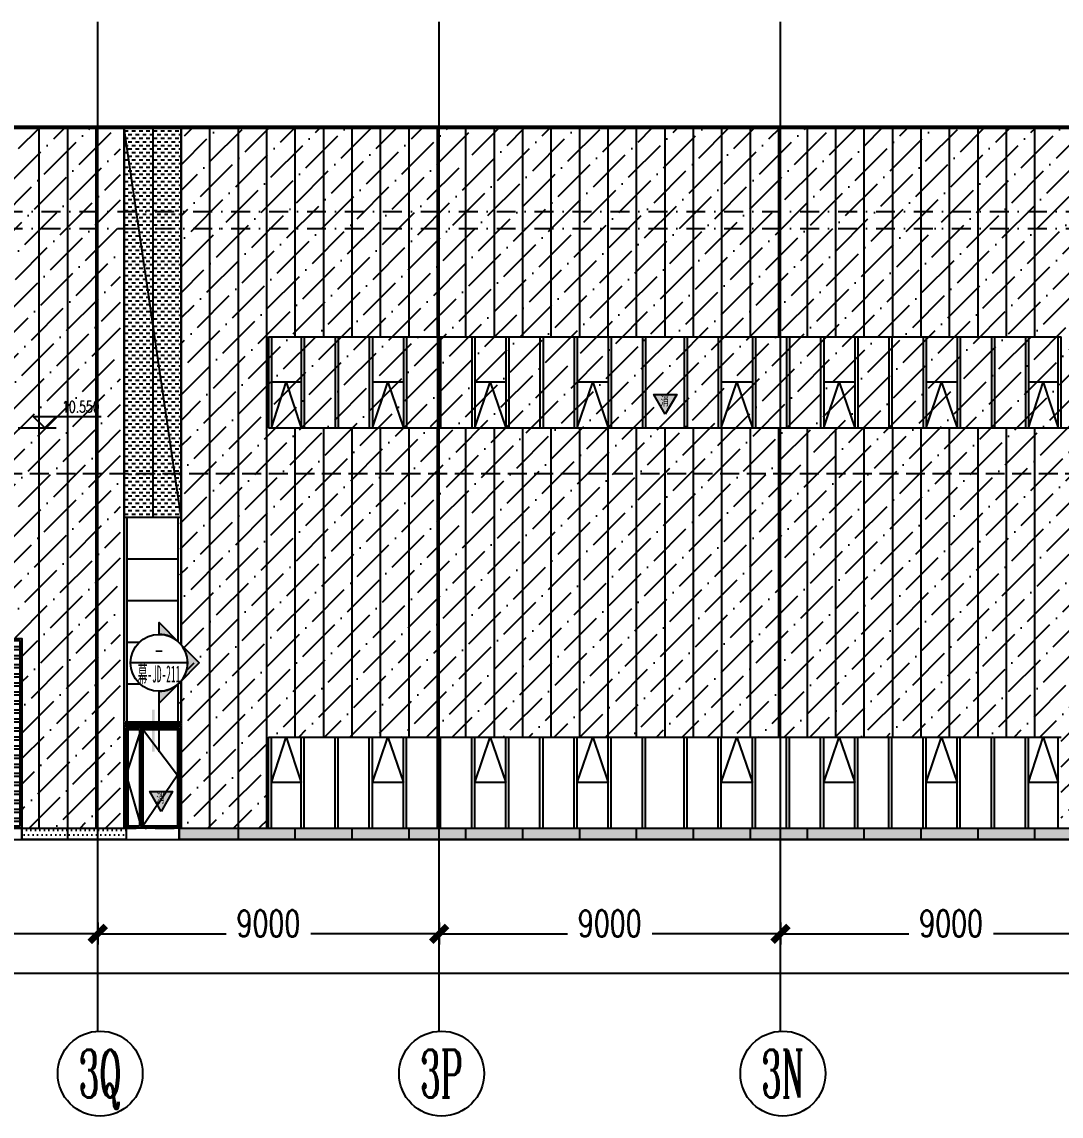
# Model space of a CAD drawing. Extents: x -2072575 to 87763, y 445513 to 805276.
# Drawn here: x -78342 to -50942, y 495627 to 524462 of the extents above; entities that cross this region are included whole.
import ezdxf
from ezdxf.enums import TextEntityAlignment as Align

# ---------------------------------------------------------------- set-up
doc = ezdxf.new("R2010")
doc.units = 0
doc.header["$LTSCALE"] = 1000
for name, pattern in [('__DASH', [0.35, 0.25, -0.1]), ('CENTER', [2, 1.25, -0.25, 0.25, -0.25]), ('DASHDOT', [1, 0.5, -0.25, 0, -0.25]), ('DOT', [0.25, 0, -0.25]), ('DOTE', [2.42, 2, -0.2, 0.02, -0.2])]:
    doc.linetypes.add(name, pattern=pattern)
doc.layers.get('Defpoints').update_dxf_attribs({"color": 210})
for name, color, linetype in [('!ZN1-填充-8', 8, 'Continuous'), ('!ZN1-文字-7', 7, 'Continuous'), ('!ZN1-标注-173', 173, 'Continuous'), ('!ZN3-玻璃幕墙-4', 4, 'Continuous'), ('!ZN4-辅助材料-1', 1, 'Continuous'), ('!ZN5-铝材断面-6', 6, 'Continuous'), ('!ZN7-索引-3', 3, 'Continuous'), ('3符号', 3, 'Continuous'), ('3铝板幕墙', 3, 'Continuous'), ('4玻璃幕墙', 4, 'Continuous'), ('A-AXIS-DOTE', 14, 'DOTE'), ('A-HATCH-2', 251, 'Continuous'), ('A-LIN-V', 9, 'Continuous'), ('A-云线', 50, 'Continuous'), ('A-门窗表显示尺寸', 160, 'Continuous'), ('AS-WALL', 40, 'Continuous'), ('DIM', 173, 'Continuous'), ('DIM_ELEV', 3, 'Continuous'), ('DOT', 8, 'DOT'), ('DOTE', 1, 'CENTER'), ('IE-填充-JYZS', 7, 'Continuous'), ('PUB_TEXT', 7, 'Continuous'), ('压型钢板', 23, 'Continuous')]:
    doc.layers.add(name, color=color, linetype=linetype)
doc.layers.add('A-WALL-HATCH', color=8, linetype='Continuous', lineweight=13)
doc.layers.add('A-加建区域', color=47, linetype='Continuous', plot=False)
doc.styles.add('_TCH_AXIS', font='COMPLEX', dxfattribs={"bigfont": 'GBCBIG'})
doc.styles.add('_TCH_DIM', font='SIMPLEX', dxfattribs={"bigfont": 'GBCBIG'})
doc.styles.add('A-STANDARD', font='SIMPLEX', dxfattribs={"bigfont": 'GBCBIG'})
doc.styles.add('DHTEXT-1', font='romans.shx', dxfattribs={"width": 0.7, "bigfont": 'chinese.shx'})
doc.styles.add('中南符号', font='simhei.ttf')
doc.styles.add('样式 1', font='romans.shx', dxfattribs={"width": 0.7, "bigfont": 'chinese.shx'})
doc.dimstyles.new('ZN280', dxfattribs={"dimscale": 280, "dimtxt": 2.5, "dimasz": 1.5, "dimexe": 1, "dimexo": 2, "dimgap": 0.9, "dimtad": 1, "dimdec": 0, "dimdsep": 46, "dimtxsty": 'DHTEXT-1', "dimblk": 'ARCHTICK', "dimcen": 2.5, "dimclrd": 173, "dimclre": 173, "dimclrt": 7, "dimazin": 2, "dimtfac": 1, "dimtdec": 0, "dimtix": 1, "dimtmove": 2, "dimatfit": 3, "dimfxl": 0, "dimarcsym": 0})
pattern_1 = [(45, (119669.48, -503214.68), (252.5697, 926.0889), [1190.625, -238.125, 0, -238.125])]

# ---------------------------------------------------------------- blocks, each defined once
blk = doc.blocks.new('消防救援口标识')
blk.add_wipeout([(0, 0), (-150, 260), (150, 260)]).dxf.layer = '!ZN1-标注-173'
at = {"layer": '!ZN1-填充-8'}
h = blk.add_hatch(color=252, dxfattribs=at)
h.dxf.hatch_style = 1
h.paths.add_polyline_path([(0, 0), (-150, 260), (150, 260)])
at = {"layer": '!ZN1-标注-173'}
blk.add_lwpolyline([(0, 0), (-150, 260), (150, 260)], close=True, dxfattribs=at)
at = {"layer": '!ZN1-文字-7', "ltscale": 1.5, "style": '样式 1', "width": 0.7}
blk.add_text('消', height=120, dxfattribs=at).set_placement((-62, 164), align=Align.MIDDLE_LEFT)
blk = doc.blocks.new('w4243')
at = {"layer": '!ZN4-辅助材料-1', "xscale": 2, "yscale": 2, "zscale": 2}
blk.add_blockref('消防救援口标识', (-1646421, 506714), dxfattribs=at)
blk = doc.blocks.new('WM1328')
at = {"layer": '4玻璃幕墙'}
for p, q in [((-1822540, 519937), (-1821040, 519937)), ((-1822540, 517237), (-1822540, 519937)), ((-1821040, 519937), (-1821040, 517237)), ((-1822490, 517237), (-1822490, 519887)), ((-1822490, 519887), (-1822090, 519887)), ((-1822440, 517287), (-1822440, 519837)), ((-1822440, 519837), (-1822140, 519837)), ((-1822140, 519837), (-1822140, 517287)), ((-1822090, 517237), (-1822090, 519887)), ((-1822090, 519887), (-1821090, 519887)), ((-1822040, 517287), (-1822040, 519837)), ((-1822040, 519837), (-1821140, 519837)), ((-1821090, 519887), (-1821090, 517237)), ((-1821040, 517237), (-1822540, 517237)), ((-1822140, 517287), (-1822440, 517287)), ((-1821140, 517287), (-1822040, 517287))]:
    blk.add_line(p, q, dxfattribs=at)
blk.add_lwpolyline([(-1822090, 519887), (-1822490, 518640), (-1822090, 517237)], dxfattribs=at)
at = {"layer": 'A-WALL-HATCH'}
blk.add_blockref('w4243', (-175149, 10966), dxfattribs=at)
at = {"layer": '4玻璃幕墙'}
blk.add_line((-1821140, 519837), (-1821140, 517287), dxfattribs=at)
blk.add_lwpolyline([(-1822090, 519887), (-1821140, 518630), (-1822090, 517237)], dxfattribs=at)
blk = doc.blocks.new('JLM5050')
at = {"layer": 'A-HATCH-2'}
h = blk.add_hatch(dxfattribs=at)
h.set_pattern_fill('ANSI32', color=256, scale=50, angle=45)
h.set_pattern_definition([(180, (0, 0), (-1e-14, -238.125), []), (180, (-79.38, 79.38), (-1e-14, -238.125), [])])
h.paths.add_polyline_path([(-1643430, 522187), (-1638530, 522187), (-1638530, 517287), (-1643430, 517287)])
at = {"layer": 'A-AXIS-DOTE', "linetype": '__DASH', "ltscale": 2}
blk.add_line((-1640980, 517237), (-1640980, 522237), dxfattribs=at)
at = {"layer": 'A-LIN-V'}
blk.add_lwpolyline([(-1643480, 522237), (-1638480, 522237), (-1638480, 517237), (-1643480, 517237)], close=True, dxfattribs=at)
at = {"layer": 'A-门窗表显示尺寸'}
blk.add_lwpolyline([(-1643430, 522187), (-1638530, 522187), (-1638530, 517287), (-1643430, 517287)], close=True, dxfattribs=at)
at = {"layer": 'A-门窗表显示尺寸', "color": 3, "style": 'A-STANDARD', "width": 0.705882}
blk.add_text('JLM5050', height=59.5, dxfattribs=at).set_placement((-1643230, 517317))
blk = doc.blocks.new('_ArchTick')
at = {"color": 0, "linetype": 'ByBlock', "const_width": 0.4}
blk.add_lwpolyline([(-0.5, -0.5), (0.5, 0.5)], dxfattribs=at)
blk = doc.blocks.new('*D1073')
at = {"layer": 'Defpoints', "color": 0, "ltscale": 2800, "transparency": 16777216}
for p in [(0, -1926), (184000, -1926), (184000, -3824)]:
    blk.add_point(p, dxfattribs=at)
at = {"layer": 'DIM', "color": 173, "linetype": 'ByBlock', "lineweight": -2, "ltscale": 2800, "transparency": 16777216}
for p, q in [((0, -2486), (0, -4104)), ((184000, -2486), (184000, -4104)), ((0, -3824), (90403, -3824)), ((184000, -3824), (93497, -3824))]:
    blk.add_line(p, q, dxfattribs=at)
at = {"layer": 'DIM', "color": 173, "lineweight": -2, "ltscale": 2800, "transparency": 16777216, "xscale": 420, "yscale": 420, "zscale": 420, "rotation": 180}
blk.add_blockref('_ArchTick', (0, -3824), dxfattribs=at)
at = {"layer": 'DIM', "color": 173, "lineweight": -2, "ltscale": 2800, "transparency": 16777216, "xscale": 420, "yscale": 420, "zscale": 420}
blk.add_blockref('_ArchTick', (184000, -3824), dxfattribs=at)
at = {"layer": 'DIM', "color": 7, "ltscale": 2800, "transparency": 16777216, "insert": (91950, -3549), "char_height": 700, "attachment_point": 5, "style": 'DHTEXT-1'}
blk.add_mtext('184000', dxfattribs=at)
blk = doc.blocks.new('*D1084')
at = {"layer": 'Defpoints', "color": 0, "ltscale": 2800, "transparency": 16777216}
for p in [(49000, -1926), (58000, -1926), (58000, -2784)]:
    blk.add_point(p, dxfattribs=at)
at = {"layer": 'DIM', "color": 173, "linetype": 'ByBlock', "lineweight": -2, "ltscale": 2800, "transparency": 16777216}
for p, q in [((49000, -2486), (49000, -3064)), ((58000, -2486), (58000, -3064)), ((49000, -2784), (52385, -2784)), ((58000, -2784), (54615, -2784))]:
    blk.add_line(p, q, dxfattribs=at)
at = {"layer": 'DIM', "color": 173, "lineweight": -2, "ltscale": 2800, "transparency": 16777216, "xscale": 420, "yscale": 420, "zscale": 420, "rotation": 180}
blk.add_blockref('_ArchTick', (49000, -2784), dxfattribs=at)
at = {"layer": 'DIM', "color": 173, "lineweight": -2, "ltscale": 2800, "transparency": 16777216, "xscale": 420, "yscale": 420, "zscale": 420}
blk.add_blockref('_ArchTick', (58000, -2784), dxfattribs=at)
at = {"layer": 'DIM', "color": 7, "ltscale": 2800, "transparency": 16777216, "insert": (53500, -2509), "char_height": 700, "attachment_point": 5, "style": 'DHTEXT-1'}
blk.add_mtext('9000', dxfattribs=at)
blk = doc.blocks.new('*D1085')
at = {"layer": 'Defpoints', "color": 0, "ltscale": 2800, "transparency": 16777216}
for p in [(58000, -1926), (67000, -1926), (67000, -2784)]:
    blk.add_point(p, dxfattribs=at)
at = {"layer": 'DIM', "color": 173, "linetype": 'ByBlock', "lineweight": -2, "ltscale": 2800, "transparency": 16777216}
for p, q in [((58000, -2486), (58000, -3064)), ((67000, -2486), (67000, -3064)), ((58000, -2784), (61385, -2784)), ((67000, -2784), (63615, -2784))]:
    blk.add_line(p, q, dxfattribs=at)
at = {"layer": 'DIM', "color": 173, "lineweight": -2, "ltscale": 2800, "transparency": 16777216, "xscale": 420, "yscale": 420, "zscale": 420, "rotation": 180}
blk.add_blockref('_ArchTick', (58000, -2784), dxfattribs=at)
at = {"layer": 'DIM', "color": 173, "lineweight": -2, "ltscale": 2800, "transparency": 16777216, "xscale": 420, "yscale": 420, "zscale": 420}
blk.add_blockref('_ArchTick', (67000, -2784), dxfattribs=at)
at = {"layer": 'DIM', "color": 7, "ltscale": 2800, "transparency": 16777216, "insert": (62500, -2509), "char_height": 700, "attachment_point": 5, "style": 'DHTEXT-1'}
blk.add_mtext('9000', dxfattribs=at)
blk = doc.blocks.new('*D1086')
at = {"layer": 'Defpoints', "color": 0, "ltscale": 2800, "transparency": 16777216}
for p in [(67000, -1926), (76000, -1926), (76000, -2784)]:
    blk.add_point(p, dxfattribs=at)
at = {"layer": 'DIM', "color": 173, "linetype": 'ByBlock', "lineweight": -2, "ltscale": 2800, "transparency": 16777216}
for p, q in [((67000, -2486), (67000, -3064)), ((76000, -2486), (76000, -3064)), ((67000, -2784), (70385, -2784)), ((76000, -2784), (72615, -2784))]:
    blk.add_line(p, q, dxfattribs=at)
at = {"layer": 'DIM', "color": 173, "lineweight": -2, "ltscale": 2800, "transparency": 16777216, "xscale": 420, "yscale": 420, "zscale": 420, "rotation": 180}
blk.add_blockref('_ArchTick', (67000, -2784), dxfattribs=at)
at = {"layer": 'DIM', "color": 173, "lineweight": -2, "ltscale": 2800, "transparency": 16777216, "xscale": 420, "yscale": 420, "zscale": 420}
blk.add_blockref('_ArchTick', (76000, -2784), dxfattribs=at)
at = {"layer": 'DIM', "color": 7, "ltscale": 2800, "transparency": 16777216, "insert": (71500, -2509), "char_height": 700, "attachment_point": 5, "style": 'DHTEXT-1'}
blk.add_mtext('9000', dxfattribs=at)
blk = doc.blocks.new('*D1087')
at = {"layer": 'Defpoints', "color": 0, "ltscale": 2800, "transparency": 16777216}
for p in [(76000, -1926), (85000, -1926), (85000, -2784)]:
    blk.add_point(p, dxfattribs=at)
at = {"layer": 'DIM', "color": 173, "linetype": 'ByBlock', "lineweight": -2, "ltscale": 2800, "transparency": 16777216}
for p, q in [((76000, -2486), (76000, -3064)), ((85000, -2486), (85000, -3064)), ((76000, -2784), (79385, -2784)), ((85000, -2784), (81615, -2784))]:
    blk.add_line(p, q, dxfattribs=at)
at = {"layer": 'DIM', "color": 173, "lineweight": -2, "ltscale": 2800, "transparency": 16777216, "xscale": 420, "yscale": 420, "zscale": 420, "rotation": 180}
blk.add_blockref('_ArchTick', (76000, -2784), dxfattribs=at)
at = {"layer": 'DIM', "color": 173, "lineweight": -2, "ltscale": 2800, "transparency": 16777216, "xscale": 420, "yscale": 420, "zscale": 420}
blk.add_blockref('_ArchTick', (85000, -2784), dxfattribs=at)
at = {"layer": 'DIM', "color": 7, "ltscale": 2800, "transparency": 16777216, "insert": (80500, -2509), "char_height": 700, "attachment_point": 5, "style": 'DHTEXT-1'}
blk.add_mtext('9000', dxfattribs=at)
blk = doc.blocks.new('卓越-轴号')
blk.add_circle((0, 0), 4)
at = {"color": 0, "style": '_TCH_AXIS', "width": 1.041667, "flags": 8}
blk.add_attdef('A', text='', height=4.48, dxfattribs=at).set_placement((-2, -2.24), (2, -2.24), align=Align.FIT)
blk = doc.blocks.new('*U92')
at = {"layer": '!ZN3-玻璃幕墙-4', "color": 7, "ltscale": 10}
blk.add_lwpolyline([(0, 0), (390, 1200), (780, 0)], dxfattribs=at)
blk = doc.blocks.new('*U89')
at = {"layer": '!ZN3-玻璃幕墙-4', "color": 7, "ltscale": 10}
blk.add_lwpolyline([(0, 0), (410, 1200), (820, 0)], dxfattribs=at)
blk = doc.blocks.new('*U104')
at = {"layer": '!ZN3-玻璃幕墙-4', "color": 7, "ltscale": 10}
blk.add_lwpolyline([(0, 0), (390, 1200), (780, 0)], dxfattribs=at)
blk = doc.blocks.new('20250919091023')
at = {"layer": '!ZN1-填充-8'}
h = blk.add_hatch(dxfattribs=at)
h.set_pattern_fill('ANSI36', color=256, scale=300, style=0)
h.set_pattern_definition(pattern_1)
h.paths.add_polyline_path([(33200, 18450), (58600, 18450), (58600, 0), (56000, 0), (56000, 5000), (51000, 5000), (51000, 0), (50700, 0), (35500, 0), (48700, 0), (48700, 2400), (35500, 2400), (35500, 0), (31689, 0), (31700, 0), (33200, 0)])
blk = doc.blocks.new('20250919091046')
at = {"layer": '!ZN1-填充-8'}
h = blk.add_hatch(dxfattribs=at)
h.set_pattern_fill('ANSI36', color=256, scale=300, style=0)
h.set_pattern_definition(pattern_1)
h.paths.add_polyline_path([(60150, 0), (60150, -27), (60150, 0), (83389, 0), (83400, 0), (62500, 0), (62500, 2400), (83400, 2400), (83400, 0), (87189, 0), (87200, 0), (85700, 0), (85600, 18450), (60200, 18458)])
blk = doc.blocks.new('20250924150415')
at = {"ltscale": 10}
blk.add_wipeout([(0, 0), (0, 120), (1500, 120), (1500, 0)], dxfattribs=at).dxf.layer = '3铝板幕墙'
at = {"layer": '!ZN1-填充-8'}
h = blk.add_hatch(dxfattribs=at)
h.set_pattern_fill('DOTS', color=141, scale=20, style=0)
h.set_pattern_definition([(0, (1780047.875, -510492.864), (15.875, 31.75), [0, -31.75])])
h.paths.add_polyline_path([(0, 120), (1500, 120), (1500, 0), (0, 0)])
blk = doc.blocks.new('*U153')
blk.add_trace([(0, 1.25), (0, 0.75), (7.38, 1.25), (7.38, 0.75)])
blk = doc.blocks.new('*U152')
at = {"linetype": 'Continuous'}
blk.add_wipeout([(0.09, -5), (0.46, -4.98), (0.83, -4.94), (1.19, -4.86), (1.55, -4.76), (1.89, -4.63), (2.23, -4.48), (2.55, -4.3), (2.87, -4.1), (3.16, -3.88), (3.44, -3.64), (3.7, -3.37), (3.94, -3.09), (4.15, -2.79), (4.35, -2.48), (4.52, -2.15), (4.67, -1.81), (4.79, -1.46), (4.88, -1.1), (4.95, -0.74), (4.99, -0.37), (5, 0), (4.99, 0.37), (4.95, 0.74), (4.88, 1.1), (4.79, 1.46), (4.67, 1.81), (4.52, 2.15), (4.35, 2.48), (4.15, 2.79), (3.94, 3.09), (3.7, 3.37), (3.44, 3.64), (3.16, 3.88), (2.87, 4.1), (2.55, 4.3), (2.23, 4.48), (1.89, 4.63), (1.55, 4.76), (1.19, 4.86), (0.83, 4.94), (0.46, 4.98), (0.09, 5), (-0.28, 5), (-0.65, 4.96), (-1.01, 4.9), (-1.37, 4.81), (-1.72, 4.7), (-2.07, 4.56), (-2.4, 4.42), (-2.72, 4.21), (-3.02, 3.99), (-3.31, 3.76), (-3.57, 3.51), (-3.82, 3.23), (-4.05, 2.94), (-4.26, 2.64), (-4.44, 2.31), (-4.6, 1.98), (-4.73, 1.63), (-4.84, 1.28), (-4.92, 0.92), (-4.98, 0.55), (-5, 0.18), (-5, -0.18), (-4.98, -0.55), (-4.92, -0.92), (-4.84, -1.28), (-4.73, -1.63), (-4.6, -1.98), (-4.44, -2.31), (-4.26, -2.64), (-4.05, -2.94), (-3.82, -3.23), (-3.57, -3.51), (-3.31, -3.76), (-3.02, -3.99), (-2.72, -4.21), (-2.4, -4.4), (-2.07, -4.56), (-1.72, -4.7), (-1.37, -4.81), (-1.01, -4.9), (-0.65, -4.96), (-0.28, -5)], dxfattribs=at)
h = blk.add_hatch(color=256)
h.paths.add_polyline_path([(-3.54, -3.54), (-7.07, 0), (-5, 0, 0.198912)])
h.paths.add_polyline_path([(3.54, -3.54), (0, -7.07), (-3.54, -3.54, 0.414214)])
h.paths.add_polyline_path([(5, 0), (7.07, 0), (3.54, -3.54, 0.198912)])
for points in [[(-7.07, 0), (-5, 0, 0.198912), (-3.54, -3.54), (-7.07, 0)], [(5, 0), (7.07, 0), (3.54, -3.54, 0.198912), (5, 0)], [(-3.54, -3.54, 0.414214), (3.54, -3.54), (0, -7.07), (-3.54, -3.54, 0.414214)]]:
    blk.add_lwpolyline(points, format="xyb", close=True)
at = {"ltscale": 10}
blk.add_circle((0, 0), 5, dxfattribs=at)
blk = doc.blocks.new('Zsymbol-CutIndexes_3')
at = {"linetype": 'Continuous'}
blk.add_line((5.01, 0), (-5.01, 0), dxfattribs=at)
at = {"color": 0, "style": '中南符号'}
blk.add_attdef('视图', text='', height=3, dxfattribs=at).set_placement((0, 0), align=Align.BOTTOM_CENTER)
at = {"color": 0, "style": '中南符号', "width": 0.692568}
blk.add_attdef('图号', text='', height=3, dxfattribs=at).set_placement((-3.74, -3.44), (3.73, -3.44), align=Align.FIT)
blk = doc.blocks.new('20250821140411')
at = {"layer": 'DOT', "linetype": 'DASHDOT'}
for p, q in [((-7489.1, 18500), (190989.5, 18500)), ((-7489.1, 16250), (190989.5, 16250)), ((-7489.1, 15800), (190989.5, 15800)), ((-7489.1, 0), (190989.5, 0))]:
    blk.add_line(p, q, dxfattribs=at)
at = {"layer": 'DOTE', "ltscale": 280}
for p, q in [((58000, -5350), (58000, 21247.6)), ((67000, -5350), (67000, 21247.6)), ((76000, -5350), (76000, 21247.6))]:
    blk.add_line(p, q, dxfattribs=at)
at = {"layer": '3符号', "color": 7}
ref = blk.add_blockref('卓越-轴号', (58064.3, -6468.2), dxfattribs=dict(at, xscale=280, yscale=280, zscale=280))
ref.add_attrib('A', '3Q', dxfattribs={"layer": '0', "color": 0, "height": 1254.4, "style": '_TCH_AXIS', "width": 0.535714}).set_placement((57504.3, -7095.4), (58624.3, -7095.4), align=Align.FIT)
ref = blk.add_blockref('卓越-轴号', (67064.3, -6468.2), dxfattribs=dict(at, xscale=280, yscale=280, zscale=280))
ref.add_attrib('A', '3P', dxfattribs={"layer": '0', "color": 0, "height": 1254.4, "style": '_TCH_AXIS', "width": 0.520833}).set_placement((66504.3, -7095.4), (67624.3, -7095.4), align=Align.FIT)
ref = blk.add_blockref('卓越-轴号', (76064.3, -6468.2), dxfattribs=dict(at, xscale=280, yscale=280, zscale=280))
ref.add_attrib('A', '3N', dxfattribs={"layer": '0', "color": 0, "height": 1254.4, "style": '_TCH_AXIS', "width": 0.493421}).set_placement((75504.3, -7095.4), (76624.3, -7095.4), align=Align.FIT)
at = {"layer": 'A-LIN-V'}
blk.add_blockref('JLM5050', (1694480.2, -517237.5), dxfattribs=at)
at = {"layer": 'DIM', "ltscale": 2800}
for base, p1, p2, picture, middle in [((184000, -3824.1), (0, -1926.1), (184000, -1926.1), '*D1073', (91950, -3549.1)), ((58000, -2784.1), (49000, -1926.1), (58000, -1926.1), '*D1084', (53500, -2509.1)), ((67000, -2784.1), (58000, -1926.1), (67000, -1926.1), '*D1085', (62500, -2509.1)), ((76000, -2784.1), (67000, -1926.1), (76000, -1926.1), '*D1086', (71500, -2509.1)), ((85000, -2784.1), (76000, -1926.1), (85000, -1926.1), '*D1087', (80500, -2509.1))]:
    dim = blk.add_linear_dim(base=base, p1=p1, p2=p2, angle=0, dimstyle='ZN280', dxfattribs=at)
    dim.commit()
    dim.dimension.update_dxf_attribs({"geometry": picture, "text_midpoint": middle, "dimtype": 129})

msp = doc.modelspace()

# ---------------------------------------------------------------- hatches: boundary and pattern name
at = {"layer": '!ZN1-填充-8'}
h = msp.add_hatch(dxfattribs=at)
h.set_pattern_fill('DOTS', color=141, scale=75, style=0)
h.paths.add_polyline_path([(-78341.8, 503214.7), (-75591.8, 503214.7), (-75591.8, 502914.7), (-78341.8, 502914.7)])
h = msp.add_hatch(dxfattribs=at)
h.set_pattern_fill('DOTS', color=141, scale=75, style=0)
h.paths.add_polyline_path([(-74191.8, 503214.7), (-29841.8, 503214.7), (-29841.8, 502914.7), (-74191.8, 502914.7)])
at = {"layer": 'IE-填充-JYZS', "ltscale": 10}
h = msp.add_hatch(dxfattribs=at)
h.set_pattern_fill('DOTS', color=141, scale=10)
h.set_pattern_definition([(0, (-135241.771, 521664.675), (7.9375, 15.875), [0, -15.875])])
h.paths.add_polyline_path([(-135241.8, 521714.7), (50458.2, 521714.7), (50458.2, 521664.7), (-135241.8, 521664.7)])
h = msp.add_hatch(dxfattribs=at)
h.set_pattern_fill('DASH', color=253, scale=100)
h.set_pattern_definition([(0, (-14672.3, 0), (95.25, 95.25), [95.25, -95.25])])
h.paths.add_polyline_path([(-75641.8, 511414.7), (-74141.8, 511414.7), (-74141.8, 521664.7), (-75641.8, 521664.7)])

# ---------------------------------------------------------------- linework, layer by layer
at = {"layer": '3铝板幕墙', "ltscale": 1000}
for p, q in [((-77141.8, 521714.7), (-77141.8, 521664.7)), ((-75641.8, 521714.7), (-75641.8, 521664.7)), ((-74141.8, 521714.7), (-74141.8, 521664.7)), ((-72641.8, 521714.7), (-72641.8, 521664.7)), ((-71141.8, 521714.7), (-71141.8, 521664.7)), ((-69641.8, 521714.7), (-69641.8, 521664.7)), ((-68141.8, 521714.7), (-68141.8, 521664.7)), ((-66641.8, 521714.7), (-66641.8, 521664.7)), ((-65141.8, 521714.7), (-65141.8, 521664.7)), ((-63641.8, 521714.7), (-63641.8, 521664.7)), ((-62141.8, 521714.7), (-62141.8, 521664.7)), ((-60641.8, 521714.7), (-60641.8, 521664.7)), ((-59141.8, 521714.7), (-59141.8, 521664.7)), ((-57641.8, 521714.7), (-57641.8, 521664.7)), ((-56141.8, 521714.7), (-56141.8, 521664.7)), ((-54641.8, 521714.7), (-54641.8, 521664.7)), ((-53141.8, 521714.7), (-53141.8, 521664.7)), ((-51641.8, 521714.7), (-51641.8, 521664.7)), ((-77141.8, 503214.7), (-77141.8, 502914.7)), ((-72641.8, 503214.7), (-72641.8, 502914.7)), ((-71141.8, 503214.7), (-71141.8, 502914.7)), ((-69641.8, 503214.7), (-69641.8, 502914.7)), ((-68141.8, 503214.7), (-68141.8, 502914.7)), ((-66641.8, 503214.7), (-66641.8, 502914.7)), ((-65141.8, 503214.7), (-65141.8, 502914.7)), ((-63641.8, 503214.7), (-63641.8, 502914.7)), ((-62141.8, 503214.7), (-62141.8, 502914.7)), ((-60641.8, 503214.7), (-60641.8, 502914.7)), ((-59141.8, 503214.7), (-59141.8, 502914.7)), ((-57641.8, 503214.7), (-57641.8, 502914.7)), ((-56141.8, 503214.7), (-56141.8, 502914.7)), ((-54641.8, 503214.7), (-54641.8, 502914.7)), ((-53141.8, 503214.7), (-53141.8, 502914.7)), ((-51641.8, 503214.7), (-51641.8, 502914.7))]:
    msp.add_line(p, q, dxfattribs=at)
msp.add_lwpolyline([(-135241.8, 521714.7), (50458.2, 521714.7), (50458.2, 521664.7), (-135241.8, 521664.7)], close=True, dxfattribs=at)
at = {"layer": '4玻璃幕墙', "ltscale": 10}
for p, q in [((-71841.8, 516164.7), (-71841.8, 513764.7)), ((-71841.8, 516164.7), (-50941.8, 516164.7)), ((-71761.8, 516164.7), (-71761.8, 513764.7)), ((-70981.8, 516164.7), (-70981.8, 513764.7)), ((-70901.8, 516164.7), (-70901.8, 513764.7)), ((-70081.8, 516164.7), (-70081.8, 513764.7)), ((-70001.8, 516164.7), (-70001.8, 513764.7)), ((-69181.8, 516164.7), (-69181.8, 513764.7)), ((-69101.8, 516164.7), (-69101.8, 513764.7)), ((-68281.8, 516164.7), (-68281.8, 513764.7)), ((-68201.8, 516164.7), (-68201.8, 513764.7)), ((-67381.8, 516164.7), (-67381.8, 513764.7)), ((-67301.8, 516164.7), (-67301.8, 513764.7)), ((-66481.8, 516164.7), (-66481.8, 513764.7)), ((-66401.8, 516164.7), (-66401.8, 513764.7)), ((-65581.8, 516164.7), (-65581.8, 513764.7)), ((-65501.8, 516164.7), (-65501.8, 513764.7)), ((-64681.8, 516164.7), (-64681.8, 513764.7)), ((-64601.8, 516164.7), (-64601.8, 513764.7)), ((-63781.8, 516164.7), (-63781.8, 513764.7)), ((-63701.8, 516164.7), (-63701.8, 513764.7)), ((-62881.8, 516164.7), (-62881.8, 513764.7)), ((-62801.8, 516164.7), (-62801.8, 513764.7)), ((-61981.8, 516164.7), (-61981.8, 513764.7)), ((-61901.8, 516164.7), (-61901.8, 513764.7)), ((-60881.8, 516164.7), (-60881.8, 513764.7)), ((-60801.8, 516164.7), (-60801.8, 513764.7)), ((-59981.8, 516164.7), (-59981.8, 513764.7)), ((-59901.8, 516164.7), (-59901.8, 513764.7)), ((-59081.8, 516164.7), (-59081.8, 513764.7)), ((-59001.8, 516164.7), (-59001.8, 513764.7)), ((-58181.8, 516164.7), (-58181.8, 513764.7)), ((-58101.8, 516164.7), (-58101.8, 513764.7)), ((-57281.8, 516164.7), (-57281.8, 513764.7)), ((-57201.8, 516164.7), (-57201.8, 513764.7)), ((-56381.8, 516164.7), (-56381.8, 513764.7)), ((-56301.8, 516164.7), (-56301.8, 513764.7)), ((-55481.8, 516164.7), (-55481.8, 513764.7)), ((-55401.8, 516164.7), (-55401.8, 513764.7)), ((-54581.8, 516164.7), (-54581.8, 513764.7)), ((-54501.8, 516164.7), (-54501.8, 513764.7)), ((-53681.8, 516164.7), (-53681.8, 513764.7)), ((-53601.8, 516164.7), (-53601.8, 513764.7)), ((-52781.8, 516164.7), (-52781.8, 513764.7)), ((-52701.8, 516164.7), (-52701.8, 513764.7)), ((-51881.8, 516164.7), (-51881.8, 513764.7)), ((-51801.8, 516164.7), (-51801.8, 513764.7)), ((-51021.8, 513764.7), (-51021.8, 516164.7)), ((-50941.8, 513764.7), (-50941.8, 516164.7)), ((-70981.8, 514964.7), (-71761.8, 514964.7)), ((-68281.8, 514964.7), (-69101.8, 514964.7)), ((-65581.8, 514964.7), (-66401.8, 514964.7)), ((-62881.8, 514964.7), (-63701.8, 514964.7)), ((-59081.8, 514964.7), (-59901.8, 514964.7)), ((-56381.8, 514964.7), (-57201.8, 514964.7)), ((-53681.8, 514964.7), (-54501.8, 514964.7)), ((-51021.8, 514964.7), (-51801.8, 514964.7)), ((-71841.8, 513764.7), (-50941.8, 513764.7))]:
    msp.add_line(p, q, dxfattribs=at)
at = {"layer": '4玻璃幕墙', "ltscale": 1.5}
for p, q in [((-75641.8, 511414.7), (-74141.8, 511414.7)), ((-75561.8, 510314.7), (-74221.8, 510314.7)), ((-75561.8, 509214.7), (-74221.8, 509214.7)), ((-75561.8, 508114.7), (-74221.8, 508114.7)), ((-75561.8, 507014.7), (-74221.8, 507014.7)), ((-71841.8, 503214.7), (-71841.8, 505614.7)), ((-71841.8, 505614.7), (-50941.8, 505614.7)), ((-71761.8, 503214.7), (-71761.8, 505614.7)), ((-70981.8, 503214.7), (-70981.8, 505614.7)), ((-70901.8, 503214.7), (-70901.8, 505614.7)), ((-70081.8, 503214.7), (-70081.8, 505614.7)), ((-70001.8, 503214.7), (-70001.8, 505614.7)), ((-69181.8, 503214.7), (-69181.8, 505614.7)), ((-69101.8, 503214.7), (-69101.8, 505614.7)), ((-68281.8, 503214.7), (-68281.8, 505614.7)), ((-68201.8, 503214.7), (-68201.8, 505614.7)), ((-67381.8, 503214.7), (-67381.8, 505614.7)), ((-67301.8, 503214.7), (-67301.8, 505614.7)), ((-66481.8, 503214.7), (-66481.8, 505614.7)), ((-66401.8, 503214.7), (-66401.8, 505614.7)), ((-65581.8, 503214.7), (-65581.8, 505614.7)), ((-65501.8, 503214.7), (-65501.8, 505614.7)), ((-64681.8, 503214.7), (-64681.8, 505614.7)), ((-64601.8, 503214.7), (-64601.8, 505614.7)), ((-63781.8, 503214.7), (-63781.8, 505614.7)), ((-63701.8, 503214.7), (-63701.8, 505614.7)), ((-62881.8, 503214.7), (-62881.8, 505614.7)), ((-62801.8, 503214.7), (-62801.8, 505614.7)), ((-61981.8, 503214.7), (-61981.8, 505614.7)), ((-61901.8, 503214.7), (-61901.8, 505614.7)), ((-60881.8, 503214.7), (-60881.8, 505614.7)), ((-60801.8, 503214.7), (-60801.8, 505614.7)), ((-59981.8, 503214.7), (-59981.8, 505614.7)), ((-59901.8, 503214.7), (-59901.8, 505614.7)), ((-59081.8, 503214.7), (-59081.8, 505614.7)), ((-59001.8, 503214.7), (-59001.8, 505614.7)), ((-58181.8, 503214.7), (-58181.8, 505614.7)), ((-58101.8, 503214.7), (-58101.8, 505614.7)), ((-57281.8, 503214.7), (-57281.8, 505614.7)), ((-57201.8, 503214.7), (-57201.8, 505614.7)), ((-56381.8, 503214.7), (-56381.8, 505614.7)), ((-56301.8, 503214.7), (-56301.8, 505614.7)), ((-55481.8, 503214.7), (-55481.8, 505614.7)), ((-55401.8, 503214.7), (-55401.8, 505614.7)), ((-54581.8, 503214.7), (-54581.8, 505614.7)), ((-54501.8, 503214.7), (-54501.8, 505614.7)), ((-53681.8, 503214.7), (-53681.8, 505614.7)), ((-53601.8, 503214.7), (-53601.8, 505614.7)), ((-52781.8, 503214.7), (-52781.8, 505614.7)), ((-52701.8, 503214.7), (-52701.8, 505614.7)), ((-51881.8, 503214.7), (-51881.8, 505614.7)), ((-51801.8, 503214.7), (-51801.8, 505614.7)), ((-51021.8, 503214.7), (-51021.8, 505614.7)), ((-70981.8, 504414.7), (-71761.8, 504414.7)), ((-68281.8, 504414.7), (-69101.8, 504414.7)), ((-65581.8, 504414.7), (-66401.8, 504414.7)), ((-62881.8, 504414.7), (-63701.8, 504414.7)), ((-59081.8, 504414.7), (-59901.8, 504414.7)), ((-56381.8, 504414.7), (-57201.8, 504414.7)), ((-53681.8, 504414.7), (-54501.8, 504414.7)), ((-51021.8, 504414.7), (-51801.8, 504414.7)), ((-71841.8, 503214.7), (-50941.8, 503214.7))]:
    msp.add_line(p, q, dxfattribs=at)
at = {"layer": 'A-LIN-V'}
for p, q in [((-135241.8, 521714.7), (50458.2, 521714.7)), ((-135241.8, 521664.7), (50458.2, 521664.7)), ((-75641.8, 511414.7), (-75641.8, 521664.7)), ((-74141.8, 511414.7), (-74141.8, 521664.7)), ((-78341.8, 503214.7), (-78341.8, 502914.7))]:
    msp.add_line(p, q, dxfattribs=at)
at = {"layer": 'A-加建区域', "linetype": '__DASH', "ltscale": 2}
msp.add_line((-141830.9, 512564.7), (56647.8, 512564.7), dxfattribs=at)
at = {"layer": 'AS-WALL'}
msp.add_line((-141830.9, 502914.7), (56647.8, 502914.7), dxfattribs=at)
msp.add_lwpolyline([(-74141.8, 511414.7), (-74141.8, 511414.7), (-75641.8, 521664.7)], dxfattribs=at)
at = {"layer": 'DIM_ELEV'}
for p, q in [((-77740.4, 513764.7), (-78040.4, 514064.7)), ((-78040.4, 514064.7), (-76252.4, 514064.7)), ((-77740.4, 513764.7), (-77440.4, 514064.7)), ((-78440.4, 513764.7), (-77440.4, 513764.7)), ((-50960.4, 513764.7), (-49960.4, 513764.7))]:
    msp.add_line(p, q, dxfattribs=at)
at = {"layer": '压型钢板', "ltscale": 10}
for p, q in [((-77891.8, 521714.7), (-77891.8, 503214.7)), ((-77141.8, 521714.7), (-77141.8, 503214.7)), ((-76391.8, 521714.7), (-76391.8, 503214.7)), ((-74891.8, 521714.7), (-74891.8, 511414.7)), ((-73391.8, 521714.7), (-73391.8, 503214.7)), ((-72641.8, 521714.7), (-72641.8, 503214.7)), ((-71891.8, 521714.7), (-71891.8, 503214.7)), ((-71141.8, 521714.7), (-71141.8, 516164.7)), ((-70391.8, 521714.7), (-70391.8, 516164.7)), ((-69641.8, 521714.7), (-69641.8, 516164.7)), ((-68891.8, 521714.7), (-68891.8, 516164.7)), ((-68141.8, 521714.7), (-68141.8, 516164.7)), ((-67391.8, 521714.7), (-67391.8, 516164.7)), ((-66641.8, 521714.7), (-66641.8, 516164.7)), ((-65891.8, 521714.7), (-65891.8, 516164.7)), ((-65141.8, 521714.7), (-65141.8, 516164.7)), ((-64391.8, 521714.7), (-64391.8, 516164.7)), ((-63641.8, 521714.7), (-63641.8, 516164.7)), ((-62891.8, 521714.7), (-62891.8, 516164.7)), ((-62141.8, 521714.7), (-62141.8, 516164.7)), ((-61391.8, 521714.7), (-61391.8, 516164.7)), ((-60641.8, 521714.7), (-60641.8, 516164.7)), ((-59891.8, 521714.7), (-59891.8, 516164.7)), ((-59141.8, 521714.7), (-59141.8, 516164.7)), ((-58391.8, 521714.7), (-58391.8, 516164.7)), ((-57641.8, 521714.7), (-57641.8, 516164.7)), ((-56891.8, 521714.7), (-56891.8, 516164.7)), ((-56141.8, 521714.7), (-56141.8, 516164.7)), ((-55391.8, 521714.7), (-55391.8, 516164.7)), ((-54641.8, 521714.7), (-54641.8, 516164.7)), ((-53891.8, 521714.7), (-53891.8, 516164.7)), ((-53141.8, 521714.7), (-53141.8, 516164.7)), ((-52391.8, 521714.7), (-52391.8, 516164.7)), ((-51641.8, 521714.7), (-51641.8, 516164.7)), ((-71141.8, 513764.7), (-71141.8, 505614.7)), ((-70391.8, 513764.7), (-70391.8, 505614.7)), ((-69641.8, 513764.7), (-69641.8, 505614.7)), ((-68891.8, 513764.7), (-68891.8, 505614.7)), ((-68141.8, 513764.7), (-68141.8, 505614.7)), ((-67391.8, 513764.7), (-67391.8, 505614.7)), ((-66641.8, 513764.7), (-66641.8, 505614.7)), ((-65891.8, 513764.7), (-65891.8, 505614.7)), ((-65141.8, 513764.7), (-65141.8, 505614.7)), ((-64391.8, 513764.7), (-64391.8, 505614.7)), ((-63641.8, 513764.7), (-63641.8, 505614.7)), ((-62891.8, 513764.7), (-62891.8, 505614.7)), ((-62141.8, 513764.7), (-62141.8, 505614.7)), ((-61391.8, 513764.7), (-61391.8, 505614.7)), ((-60641.8, 513764.7), (-60641.8, 505614.7)), ((-59891.8, 513764.7), (-59891.8, 505614.7)), ((-59141.8, 513764.7), (-59141.8, 505614.7)), ((-58391.8, 513764.7), (-58391.8, 505614.7)), ((-57641.8, 513764.7), (-57641.8, 505614.7)), ((-56891.8, 513764.7), (-56891.8, 505614.7)), ((-56141.8, 513764.7), (-56141.8, 505614.7)), ((-55391.8, 513764.7), (-55391.8, 505614.7)), ((-54641.8, 513764.7), (-54641.8, 505614.7)), ((-53891.8, 513764.7), (-53891.8, 505614.7)), ((-53141.8, 513764.7), (-53141.8, 505614.7)), ((-52391.8, 513764.7), (-52391.8, 505614.7)), ((-51641.8, 513764.7), (-51641.8, 505614.7))]:
    msp.add_line(p, q, dxfattribs=at)

# ---------------------------------------------------------------- block references
at = {"layer": '!ZN3-玻璃幕墙-4', "ltscale": 500}
for name, p in [('*U92', (-71761.8, 513764.7)), ('*U89', (-69101.8, 513764.7)), ('*U89', (-66401.8, 513764.7)), ('*U89', (-63701.8, 513764.7)), ('*U89', (-59901.8, 513764.7)), ('*U89', (-57201.8, 513764.7)), ('*U89', (-54501.8, 513764.7)), ('*U92', (-51801.8, 513764.7)), ('*U104', (-71761.8, 504414.7)), ('*U89', (-69101.8, 504414.7)), ('*U89', (-66401.8, 504414.7)), ('*U89', (-63701.8, 504414.7)), ('*U89', (-59901.8, 504414.7)), ('*U89', (-57201.8, 504414.7)), ('*U89', (-54501.8, 504414.7)), ('*U92', (-51801.8, 504414.7))]:
    msp.add_blockref(name, p, dxfattribs=at)

# ---------------------------------------------------------------- texts
at = {"layer": 'PUB_TEXT', "style": '_TCH_DIM', "width": 0.705882}
msp.add_text('10.550', height=297.5, dxfattribs=at).set_placement((-77282.4, 514169.7))

# ---------------------------------------------------------------- next in the draw order: block references
msp.add_blockref('WM1328', (1746898.6, -14022.8))

# ---------------------------------------------------------------- next in the draw order: linework, layer by layer
at = {"layer": '3铝板幕墙', "ltscale": 1000}
for points in [[(-78341.8, 503214.7), (-75591.8, 503214.7), (-75591.8, 502914.7), (-78341.8, 502914.7)], [(-74191.8, 503214.7), (-29841.8, 503214.7), (-29841.8, 502914.7), (-74191.8, 502914.7)]]:
    msp.add_lwpolyline(points, close=True, dxfattribs=at)
at = {"layer": '4玻璃幕墙', "ltscale": 1.5}
for p, q in [((-75641.8, 503214.7), (-75641.8, 511414.7)), ((-75561.8, 503214.7), (-75561.8, 511414.7)), ((-74221.8, 503214.7), (-74221.8, 511414.7)), ((-74141.8, 503214.7), (-74141.8, 511414.7)), ((-75561.8, 505914.7), (-74221.8, 505914.7)), ((-74141.8, 503214.7), (-75641.8, 503214.7))]:
    msp.add_line(p, q, dxfattribs=at)
at = {"layer": 'A-LIN-V'}
for p, q in [((-74141.8, 503214.7), (-75641.8, 503214.7)), ((-75591.8, 503214.7), (-75591.8, 502914.7)), ((-74191.8, 503214.7), (-74191.8, 502914.7))]:
    msp.add_line(p, q, dxfattribs=at)
at = {"layer": '压型钢板', "ltscale": 10}
for p, q in [((-75641.8, 521714.7), (-75641.8, 503214.7)), ((-74141.8, 521714.7), (-74141.8, 503214.7))]:
    msp.add_line(p, q, dxfattribs=at)

# ---------------------------------------------------------------- next in the draw order: block references
at = {"layer": '!ZN5-铝材断面-6', "ltscale": 10}
msp.add_blockref('20250919091023', (-134341.8, 503214.7), dxfattribs=at)
at = {"layer": 'A-云线', "ltscale": 10}
msp.add_blockref('20250821140411', (-134341.8, 503214.7), dxfattribs=at)

# ---------------------------------------------------------------- next in the draw order: block references
at = {"layer": '!ZN4-辅助材料-1', "xscale": 2, "yscale": 2, "zscale": 2}
msp.add_blockref('消防救援口标识', (-61377.2, 514121.2), dxfattribs=at)

# ---------------------------------------------------------------- next in the draw order: block references
at = {"layer": '!ZN5-铝材断面-6', "ltscale": 10}
msp.add_blockref('20250919091046', (-134341.8, 503214.7), dxfattribs=at)

# ---------------------------------------------------------------- next in the draw order: block references
at = {"layer": '!ZN7-索引-3', "ltscale": 10}
msp.add_blockref('20250924150415', (-75641.8, 505914.7), dxfattribs=at)

# ---------------------------------------------------------------- next in the draw order: linework, layer by layer
at = {"layer": '!ZN7-索引-3', "ltscale": 3}
msp.add_line((-74723.9, 505226.8), (-74723.9, 507570.7), dxfattribs=at)

# ---------------------------------------------------------------- next in the draw order: block references
at = {"layer": '!ZN7-索引-3', "color": 7, "ltscale": 3, "xscale": 150, "yscale": 150, "zscale": 150, "rotation": 90}
msp.add_blockref('*U153', (-74723.9, 505226.8), dxfattribs=at)

# ---------------------------------------------------------------- next in the draw order: block references
msp.add_blockref('*U152', (-74723.9, 507570.7), dxfattribs=at)

# ---------------------------------------------------------------- next in the draw order: block references
at = {"layer": '!ZN7-索引-3', "color": 7, "ltscale": 3}
ref = msp.add_blockref('Zsymbol-CutIndexes_3', (-74723.9, 507570.7), dxfattribs=dict(at, xscale=150, yscale=150, zscale=150))
ref.add_attrib('视图', '-', dxfattribs={"layer": '0', "color": 0, "height": 450, "style": '中南符号'}).set_placement((-74723.9, 507570.7), align=Align.BOTTOM_CENTER)
ref.add_attrib('图号', '幕-JD-211', dxfattribs={"layer": '0', "color": 0, "height": 450, "style": '中南符号', "width": 0.38476}).set_placement((-75285.2, 507054.6), (-74164.7, 507054.6), align=Align.FIT)

doc.saveas('drawing.dxf')
